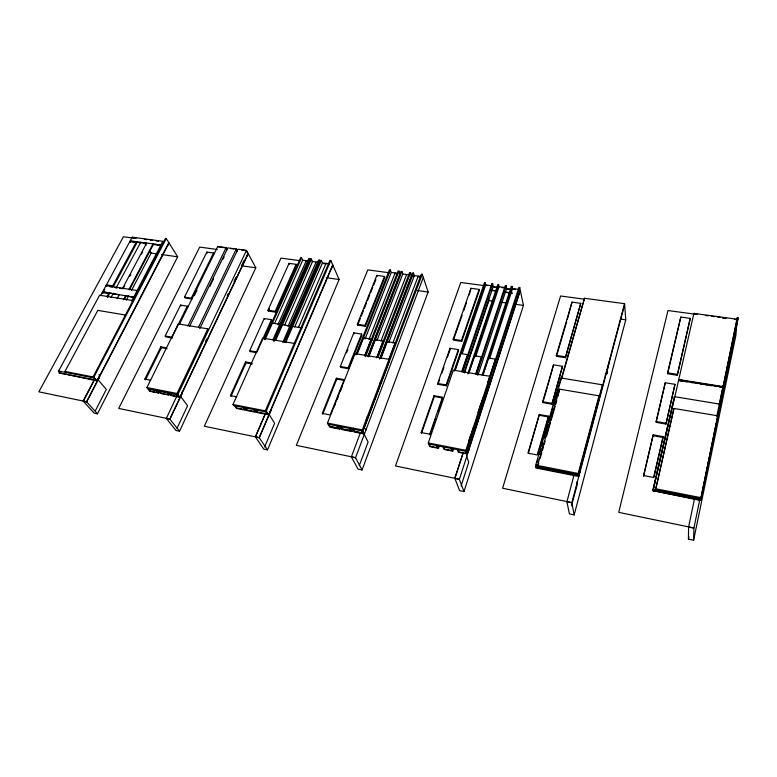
<?xml version="1.0" encoding="UTF-8"?>
<svg xmlns="http://www.w3.org/2000/svg" width="777" height="777" viewBox="0 0 777 777"><rect width="100%" height="100%" fill="white"/><g stroke="black" fill="none" stroke-linecap="round" stroke-linejoin="round"><path stroke-width="1.17" d="M690.248 318.356L677.291 375.281L667.628 373.756L667.608 372.834L680.807 317.065L690.248 318.356L677.291 375.281M736.703 324.747L735.906 335.305L693.608 540.229L688.432 539.131L688.607 526.884M724.067 387.179L738.15 317.88L737.237 317.754L737.12 319.23L693.91 313.393L697.474 314.364M693.608 540.229L693.91 527.991L618.735 512.364L667.987 310.538L696.27 314.364M699.688 498.523L699.64 499.883L653.078 490.666L700.611 500.485L738.15 317.88M700.611 500.485L717.666 415.812L673.931 408.44L655.565 489.811L673.931 408.44M717.598 417.016L717.666 415.812M688.237 381.497L678.68 379.526L723.154 386.567L737.237 317.754M716.782 416.278L723.134 385.683L724.077 385.829L700.669 498.853L699.679 498.659M719.347 404.885L723.047 387.082L678.564 380.487M723.154 386.567L736.878 320.415M699.824 499.465L693.9 528.117L688.607 527.02L694.337 499.621M688.432 539.131L688.917 536.8M653.098 491.074L656.06 477.719M656.604 475.369L662.295 450.65M662.839 448.29L673.95 400.029M674.504 398.135L693.91 313.393M665.996 424.067L674.97 384.333L665.258 382.779L656.099 421.464L656.138 422.348L665.996 424.067L674.97 384.333M663.082 436.635L653.632 477.476L643.56 475.524L653.175 434.858L663.082 436.635L663.111 437.5L653.933 477.136M699.65 499.611L653.068 490.394L653.01 489.306L674.368 396.649L719.298 404.04M653.331 489.228L674.115 399.028M656.41 421.173L665.258 382.779M667.628 373.756L680.807 317.065M643.609 476.35L653.175 434.858M566.889 501.583L569.395 513.898L574.164 514.908L625.767 319.823L624.572 303.69L584.508 298.281L558.789 387.286M624.572 303.69L578.593 475.66L535.712 467.181L536.392 464.85M624.64 304.662L571.785 502.729L566.919 501.719L574.125 474.737M607.09 370.998L608.915 363.539M571.542 505.856L577.369 484.032L576.952 481.73M602.563 386.014L602.428 384.819L560.926 377.991L535.45 466.083L535.916 467.987L578.739 476.476L578.214 473.475L599.018 395.814L559.537 389.16L537.538 465.462L537.801 466.55L538.801 463.092M602.428 384.819L578.409 474.572L535.45 466.083M537.053 462.548L538.072 459.022M539.393 454.438L541.103 448.543M541.734 446.338L542.783 442.715M544.075 438.228L548.164 424.077M548.756 422.028L552.874 407.77M553.438 405.817L558.265 389.131M561.781 378.38L584.508 298.281M540.132 458.469L541.792 452.7M542.453 450.388L543.453 446.921M544.123 444.609L545.114 441.151M546.445 436.528L550.437 422.678M551.107 420.367L555.089 406.507M555.759 404.205L556.759 400.738M558.08 396.115L559.537 389.16M551.932 404.176L562.499 366.307L553.506 364.869L542.647 401.719L542.832 402.593L551.932 404.176L562.499 366.307M565.403 357.702L580.759 303.351L571.998 302.146L556.303 355.39L556.468 356.303L565.403 357.702L580.759 303.351M548.465 416.142L537.218 454.963L527.933 453.166L539.325 414.5L548.465 416.142L548.64 416.996L539.393 448.941M537.742 454.642L538.733 451.223M528.477 452.855L539.325 414.5M542.832 402.593L547.231 387.636M547.911 385.334L553.506 364.869M556.468 356.303L566.686 321.61M567.365 319.298L571.998 302.146M463.082 452.913L454.817 478.292L459.605 490.617L464.005 491.55L523.445 305.429L520.347 290.54L459.362 479.36L454.866 478.418L463.131 453.04M461.062 486.072L468.735 462.208L466.501 455.895M458.343 450.223L457.507 450.068L458.304 452.233L467.2 454.001L520.24 290.064L519.716 287.519L518.929 287.412L487.597 383.896M468.813 440.889L470.687 435.13M478.166 412.101L480.778 404.04M487.519 383.314L495.367 359.139L488.354 358.003L482.702 375.223M466.287 451.418L465.899 450.32L489.947 376.301L453.331 370.143L428.282 442.919L428.729 444.007L466.287 451.418L490.268 377.486L489.947 376.301M468.949 441.317L473.795 426.388M478.273 412.606L483.119 397.678M467.2 454.001L466.433 451.825L519.716 287.519M482.148 375.145L511.334 286.392L512.111 286.499L512.567 288.558L489.549 358.77M482.954 375.281L512.111 286.499M443.949 447.387L443.123 447.222L443.968 449.397L452.768 451.136L453.525 448.844M477.836 375.417L506.691 288.228L506.118 285.693L505.341 285.586L475.942 374.096M475.679 374.038L481.381 356.876L474.436 355.759L468.696 372.863M476.748 374.232L506.118 285.693M467.773 373.922L497.814 284.576L498.591 284.683L499.077 286.742L475.689 356.507M468.968 372.911L498.591 284.683M429.72 444.58L428.904 444.425L429.788 446.59L438.5 448.31L439.277 446.017M464.131 372.533L493.269 286.412L492.657 283.877L491.88 283.78L462.024 371.736M464.452 372.979L488.927 300.573L488.354 298.319M461.742 371.688L467.54 354.642L460.664 353.525L454.749 370.736M462.82 371.872L492.657 283.877M454.108 371.047L484.43 282.779L485.198 282.877L485.722 284.936L462.189 353.622M455.293 370.037L485.198 282.877M446.435 385.79L446.134 384.926L458.323 349.611L449.98 348.271L437.684 383.45L437.995 384.314L446.435 385.79L458.595 350.505L458.323 349.611M461.732 341.424L461.46 340.52L479.098 289.413L470.949 288.296L453.146 339.219L453.438 340.122L461.732 341.424L479.341 290.355L479.098 289.413M430.07 434.994L429.749 434.178L442.502 397.193L434.032 395.678L421.163 432.517L421.503 433.333L434.343 396.532L434.032 395.678M430.458 433.877L435.479 419.318M438.179 411.48L442.424 399.164M437.995 384.314L439.578 379.778M441.958 372.979L443.939 367.307M447.503 357.099L450.272 349.164L449.98 348.271M453.826 338.986L462.121 315.239M463.704 310.722L466.462 302.807M469.23 294.891L470.949 288.296M351.291 456.769L358.003 469.075L362.082 469.939L428.127 292.016L422.29 274.271L421.319 274.145L388.859 359.955M359.265 465.695L368.113 441.996L363.879 433.624M362.849 431.021L389.491 360.499L389.005 359.333L355.011 353.613L327.467 423.086L328.069 424.164L362.849 431.021L362.296 429.934L389.005 359.333M353.69 429.467L352.661 429.263L354.069 431.954L364.345 433.993L362.985 431.293L422.29 274.271M423.319 277.389L355.516 457.77L351.359 456.905L360.45 432.595M392.88 342.948L418.24 276.117M388.675 359.829L395.066 342.929L387.053 341.637L380.613 358.479M366.22 419.803L367.502 416.414M379.458 384.8L380.74 381.41M388.898 342.298L414.355 275.582L413.51 273.096L412.538 272.96L379.565 359.042M341.404 427.039L340.384 426.835L341.831 429.535L352.02 431.556L353.312 428.166M380.108 358.197L411.237 276.942M381.002 358.08L413.51 273.096M376.602 357.799L383.071 340.996L375.136 339.714L368.531 356.672M376.991 357.401L409.625 272.572L410.596 272.708L411.664 275.816M377.991 357.566L410.596 272.708M380.973 341.006L406.624 274.543M329.225 424.64L328.224 424.436L329.71 427.136L339.802 429.137L340.685 426.874M367.977 356.779L399.669 275.379M369.017 356.051L401.894 271.532L400.932 271.406L368.026 355.876M377.03 340.365L402.768 274.019L401.894 271.532M364.559 356.002L371.183 339.073L363.315 337.801L356.643 354.662M365.044 355.371L398.038 271.018L398.999 271.144L400.116 274.252M365.598 356.672L398.999 271.144M368.988 339.568L395.104 272.98M365.073 338.927L391.287 272.465L390.375 269.988L389.423 269.862L355.915 354.487M348.552 368.725L348.145 367.871L361.558 334.1L353.807 332.857L340.297 366.501L340.714 367.356L348.552 368.725L361.946 334.984L361.558 334.1M365.394 326.291L365.015 325.408L384.46 276.437L376.864 275.398L357.284 324.194L357.673 325.077L365.394 326.291L384.809 277.36L384.46 276.437M344.23 379.623L330.225 414.928L322.261 413.393L336.363 378.214L344.23 379.623L344.648 380.468L336.791 379.059L336.363 378.214M334.159 406.925L335.47 403.613M337.218 399.203L338.529 395.901M340.277 391.491L342.463 385.975M357.342 353.525L390.375 269.988M346.561 352.787L347.911 349.427M357.673 325.077L360.334 318.434M361.227 316.21L363.442 310.674M364.335 308.459L366.559 302.913M367.443 300.699L369.667 295.163M370.551 292.939L372.775 287.403M373.669 285.188L375.883 279.642M322.708 414.199L336.791 379.059M267.511 449.893L339.122 279.497L332.838 265.132L259.217 437.636L267.511 449.893L263.724 449.087L255.361 436.839L265.2 413.888M264.627 446.93L274.64 423.212L268.531 413.617M255.478 409.858L257.226 412.538L268.677 414.801L332.702 264.831L330.827 260.538L329.904 260.412L265.316 410.858L267.375 414.083L257.828 412.189L256.429 410.042M270.794 409.547A4.361 3.516 -32.3 0 1 270.522 411.499L259.304 437.772L255.458 436.965L265.287 414.024M332.906 265.287L331.468 268.337M268.677 414.801L266.278 411.043L330.827 260.538M298.387 327.632L326.068 263.364L326.34 263.966M285.761 342.443L321.348 260.421L320.435 260.305L284.829 342.278M294.687 327.02L322.445 262.869L321.348 260.421M288.014 326.447L316.132 262.014M282.76 342.434L318.628 260.062L319.532 260.178L320.454 262.218M283.896 342.123L319.532 260.178M274.349 341.161L310.509 258.974L311.402 259.091L312.529 261.528L284.829 324.737M275.728 340.287L311.402 259.091M277.933 324.805L306.264 260.683L306.546 261.295M272.95 339.821L308.712 258.731L309.605 258.848L310.547 260.878M273.426 341.006L309.605 258.848M274.776 323.106L302.69 260.198L301.544 257.77L300.65 257.643L264.209 339.442M263.753 338.85L271.921 320.532L271.445 319.658L264.209 318.502L249.699 350.738L250.204 351.583L256.468 352.671M275.641 312.199L296.571 265.239L296.134 264.335L289.044 263.364L267.958 310.188L268.434 311.062L275.641 312.199L275.165 311.324L296.134 264.335M265.093 339.685L301.544 257.77M266.006 411.936L233.731 405.575L232.993 404.496L262.655 338.092L294.279 343.405M262.296 340.151L257.002 352.01L249.699 350.738M263.257 337.995L271.445 319.658M251.816 363.102L245.532 361.975L230.4 395.619L236.742 396.853M268.434 311.062L269.415 308.887M230.944 396.425L246.047 362.81L245.532 361.975M179.526 431.235L255.808 267.783L248.251 253.681L169.823 419.056L179.526 431.235L175.99 430.487L166.229 418.308M177.001 428.331L187.587 405.73L180.429 396.212M168.92 392.793L170.959 395.454L179.856 397.212L248.096 253.38L246.484 250.379L237.956 249.232L199.776 328.632M182.197 392.191A4.235 3.254 -35.2 0 1 181.837 394.056L169.92 419.182L166.336 418.444L177.137 395.406M248.329 253.826L246.795 256.76M246.484 250.379L177.846 394.561L147.776 388.626M205.594 341.288L206.633 339.112M227.321 295.522L228.36 293.337M234.052 281.352L236.121 277M241.812 265.006L243.881 260.654M179.856 397.212L177.039 393.483L207.838 328.875L178.312 323.912L146.931 387.558L149.874 391.278L158.615 393.007L159.673 390.831M171.202 395.279L169.571 393.152L177.603 394.735L179.205 396.862L171.202 395.279L172.251 393.084M198.562 327.243L236.257 248.999L227.807 247.873L189.607 326.369M209.839 286.383L213.549 278.758M223.096 259.13L224.155 256.944M160.606 393.181L158.945 391.054L166.909 392.628L168.541 394.745L160.606 393.181L161.655 391.006M187.879 326.078L226.126 247.64L217.735 246.513L179.283 324.621M150.097 391.103L148.417 388.976L156.313 390.54L157.964 392.657L150.097 391.103L151.165 388.937M187.315 306.177L172.018 337.218L165.19 336.033L180.555 305.099L187.315 306.177L187.879 307.032M191.259 298.174L213.52 253.011L206.876 252.098L184.518 297.115L185.081 297.97L191.812 299.028L191.259 298.174L184.518 297.115M194.308 295.687L196.979 290.268M160.839 346.833L161.431 347.649L145.464 379.875L144.843 379.079L160.839 346.833L166.54 347.853M97.446 413.83L177.68 256.798L169.007 242.948L86.548 401.748L97.446 413.83L94.153 413.131L83.197 401.049L94.639 379.108M95.25 410.975L106.313 389.403L97.329 378.904M97.057 380.817L168.823 242.647L166.239 238.52L165.433 238.413L93.055 376.962L95.775 380.128L58.867 372.824L97.057 380.817L93.891 377.127L64.967 371.435L97.815 310.373L125.418 315.015M99.252 374.864A4.128 3.011 -37 0 1 99.155 377.807L86.665 401.874L83.314 401.175L94.745 379.244M169.104 243.094L167.473 245.911M93.891 377.127L166.239 238.52M131.575 301.146L162.869 241.307L132.207 237.17L130.235 240.802L130.623 241.385L145.969 243.492M137.568 291.025L138.685 288.889M143.706 279.273L146.494 273.931M151.525 264.326L152.632 262.189M126.418 300.087L128.671 295.814M131.478 290.472L151.156 253.059L149.883 251.117M123.582 299.66L125.796 295.474L126.204 296.037L124.543 299.174M129.069 289.258L152.991 243.92L153.37 244.502L129.477 289.821M123.63 287.772L124.747 285.664M129.759 276.214L130.876 274.106M141.472 254.147L142.589 252.039M117.152 298.621L119.376 294.444M146.668 243.055L122.659 288.257L123.067 288.821M110.985 297.552L113.267 293.298M116.103 287.976L140.666 242.375M106.876 296.756L108.595 293.56L102.263 292.55L100.544 295.736M136.082 242.395L136.655 243.259L113.355 286.703L112.733 285.858L136.082 242.395L129.846 241.54L106.41 284.868L107.041 285.713M107.508 297.591L109.227 294.405L108.595 293.56M60.48 373.145L58.596 371.047L99.641 295.202L133.061 300.602M118.687 294.833L102.681 291.773L106.002 285.635L137.131 290.53L137.529 291.093M103.098 292.337L104.759 289.267M218.327 246.872L225.874 247.882M230.565 248.514L233.828 248.951M241.832 250.029L246.212 250.621L247.504 253.02M302.69 260.198L308.644 261.004M312.529 261.528L318.531 262.344M322.445 262.869L329.341 263.801M485.722 284.936L491.268 285.683M499.077 286.742L505.808 287.645M512.567 288.558L518.23 289.326M391.287 272.465L397.018 273.242M402.768 274.019L409.518 274.932M414.355 275.582L421.163 276.505M485.071 285.305L487.412 285.615M501.961 287.587L504.322 287.908M513.082 289.093L515.472 289.413M133.77 237.908L136.13 238.228M144.376 239.345L146.736 239.666M150.272 240.142L152.632 240.462M156.167 240.938L158.527 241.258M322.95 263.51L325.213 263.821M705.817 315.491L708.206 315.821M711.781 316.297L714.16 316.627M717.734 317.113L720.124 317.434M722.503 317.754L726.077 318.24M734.42 319.366L736.81 319.687M133.945 238.199L123.426 236.771L38.85 391.831L86.548 401.748M217.259 249.485L199.679 247.096L118.716 408.43L169.823 419.056M299.873 260.674L280.963 258.11L204.332 426.233L259.217 437.636M389.364 272.795L367.803 269.872L296.338 445.347L355.448 457.634L362.082 469.939M395.328 273.601L397.775 273.931M411.004 275.728L414.617 276.214M418.453 276.729L420.396 277M484.022 285.615L460.79 282.469L395.474 465.957L459.314 479.224L464.005 491.55M493.531 286.907L497.105 287.383M506.633 288.675L511.392 289.326M584.44 299.213L560.586 295.988L502.602 488.228L571.755 502.602L574.164 514.908M722.629 317.939L725.028 318.259M493.57 287.063L497.134 287.548M506.662 288.84L511.431 289.481M130.235 240.802L160.936 245.008L161.315 245.59L153.05 244.464M491.054 290.161L495.745 290.802M505.137 292.084L512.179 293.046M144.172 242.851L146.513 243.172M154.701 244.299L158.207 244.774M491.093 290.316L495.784 290.957M505.176 292.239L512.218 293.211M151.156 253.059L156.925 253.875M161.538 254.526L177.68 256.798M241.696 265.802L255.808 267.783M326.369 277.71L339.122 279.497M417.395 290.511L428.127 292.016M488.927 300.573L492.492 301.078M502.02 302.408L506.779 303.079M515.112 304.254L523.445 305.429M620.988 319.143L625.767 319.823M106.41 284.868L112.733 285.858M267.958 310.188L275.165 311.324M357.284 324.194L365.015 325.408M453.146 339.219L461.46 340.52M556.303 355.39L565.258 356.789M667.608 372.834L677.282 374.349M110.004 286.762L112.403 287.14M114.792 287.519L117.191 287.888M119.58 288.267L121.97 288.646M723.241 385.178L724.183 385.324M690.627 381.876L722.872 386.995M679.758 380.672L682.148 381.051M684.537 381.429L686.926 381.808M690.51 382.381L692.899 382.76M695.289 383.139L697.678 383.517M700.067 383.896L702.457 384.275M704.846 384.654L707.235 385.033M709.624 385.411L712.014 385.79M714.403 386.169L716.792 386.548M719.181 386.927L721.571 387.315M102.681 291.773L134.275 297.329L125.884 295.979M272.465 323.125L279.788 324.31M282.556 324.757L289.938 325.942M292.725 326.398L302.039 327.904M340.297 366.501L348.145 367.871M437.684 383.45L446.134 384.926M542.647 401.719L551.767 403.302M656.099 421.464L665.976 423.183M172.601 338.053L165.783 336.859L165.19 336.033M161.431 347.649L167.133 348.669M246.047 362.81L252.321 363.927M434.343 396.532L442.803 398.047M539.51 415.365L548.64 416.996M653.214 435.732L663.111 437.5M144.843 379.079L150.592 380.186M421.163 432.517L429.749 434.178M146.931 387.558L177.039 393.483M232.993 404.496L266.278 411.043M327.467 423.086L362.296 429.934M428.282 442.919L465.899 450.32M58.596 371.047L93.959 378.02M537.538 465.462L578.214 473.475M655.516 488.714L700.718 497.63M337.335 426.233L338.345 426.437L339.802 429.137M349.582 428.651L350.612 428.855L352.02 431.556M361.946 431.089L362.985 431.293M436.82 445.979L437.636 446.144L438.5 448.31M451.126 448.805L451.961 448.97L452.768 451.136M465.588 451.66L466.433 451.825M653.01 489.306L700.679 498.717M330.274 426.524L338.354 428.127M342.414 428.933L350.573 430.545M354.671 431.352L362.908 432.983M64.967 371.435L65.909 372.494M90.783 379.137L91.239 379.662M99.155 377.807L99.048 377.671A4.128 3.011 -37 0 0 99.145 374.728M156.536 390.355L158.615 393.007M158.304 390.705L160.373 393.356L169.192 395.104L167.142 392.443M102.263 292.55L102.894 293.385M181.837 394.056L181.74 393.929A4.235 3.254 -35.2 0 0 182.1 392.064M106.002 285.635L106.42 286.198M235.606 405.944L237.063 408.08L244.57 409.566L243.143 407.43M234.673 405.759L236.49 408.43L245.872 410.285L244.085 407.614M240.812 408.828L241.171 409.362M129.846 241.54L130.429 242.405M245.027 407.799L246.814 410.479L256.274 412.354L254.516 409.673M132.207 237.17L132.595 237.752M245.969 407.983L247.407 410.13L254.973 411.625L253.564 409.479M251.185 410.878L251.534 411.412M180.555 305.099L181.119 305.944M144.143 242.366L146.057 245.289M207.838 328.875L208.576 330.011M261.635 412.946L261.985 413.481M162.869 241.307L163.238 241.9M270.522 411.499L270.435 411.363A4.361 3.516 -32.3 0 0 270.746 409.887M206.876 252.098L207.401 252.981M213.52 253.011L214.034 253.894M264.209 318.502L264.695 319.366M226.126 247.64L227.234 249.64M329.079 424.368L330.419 426.796L338.5 428.399L337.189 425.961M334.45 427.593L334.751 428.127M236.257 248.999L237.354 251M236.004 249.252L236.878 250.845M341.258 426.767L342.56 429.195L350.718 430.808L349.436 428.38M346.629 430.002L346.911 430.545M353.554 429.195L354.807 431.623L363.044 433.255L361.81 430.817M358.925 432.439L359.197 432.974M289.044 263.364L289.481 264.267M310.509 258.974L311.441 261.004M355.011 353.613L355.545 354.778M353.807 332.857L354.195 333.741M371.183 339.073L371.853 340.637M429.545 444.172L430.439 446.348L437.519 447.746L436.655 445.571M443.793 446.979L444.638 449.155L451.787 450.573L450.971 448.397M376.864 275.398L377.224 276.321M458.187 449.815L458.984 451.991L466.219 453.428L465.452 451.252M467.54 354.642L468.016 356.225M491.88 283.78L492.385 285.829M511.334 286.392L511.888 288.927M560.926 377.991L561.13 379.186M599.018 395.814L599.164 397.008M606.847 371.27L607.109 373.688L607.041 370.542M674.368 396.649L674.387 397.863M580.021 471.047A4.944 4.371 -4.1 0 1 579.885 472.183L579.914 472.319A4.944 4.371 -4.1 0 0 580.04 471.183M468.725 448.174A4.681 4.099 -17.9 0 1 468.657 450.32L468.706 450.456A4.681 4.099 -17.9 0 0 468.589 447.805M366.054 428.564A4.497 3.798 -27.1 0 1 365.812 430.108L365.88 430.244A4.497 3.798 -27.1 0 0 366.122 428.7"/></g></svg>
